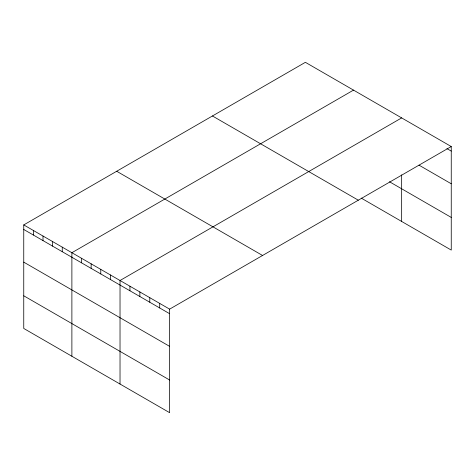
<?xml version="1.0" encoding="UTF-8"?>
<svg xmlns="http://www.w3.org/2000/svg" width="475" height="475" viewBox="0 0 475 475"><rect width="100%" height="100%" fill="white"/><g stroke="black" fill="none" stroke-linecap="round" stroke-linejoin="round"><path stroke-width="0.71" d="M23.75 224.918L169.623 309.136L169.623 412.68L23.75 328.457L23.75 224.918L305.378 62.32L451.25 146.543L451.25 250.082L361.22 198.099M353.513 90.113L71.885 252.712L71.885 356.25M401.654 117.907L120.027 280.505L120.027 384.043M169.623 309.136L451.25 146.543M446.91 148.598L451.25 151.097M419.009 165.152L451.25 183.766M389.458 181.741L451.25 217.419M212.438 115.977L358.31 200.195M116.69 171.261L262.562 255.479M23.75 229.478L169.623 313.696M23.75 262.141L169.623 346.358M23.75 295.794L169.623 380.012M401.654 174.883L401.654 221.445M159.701 303.412L159.701 307.972M149.785 297.683L149.785 302.243M139.864 291.959L139.864 296.519M129.942 286.229L129.942 290.789M110.396 274.942L110.396 279.502M100.771 269.384L100.771 273.944M91.141 263.827L91.141 268.387M81.516 258.269L81.516 262.829M62.261 247.154L62.261 251.714M52.63 241.597L52.63 246.151M43.005 236.033L43.005 240.593M33.375 230.476L33.375 235.036"/></g></svg>
